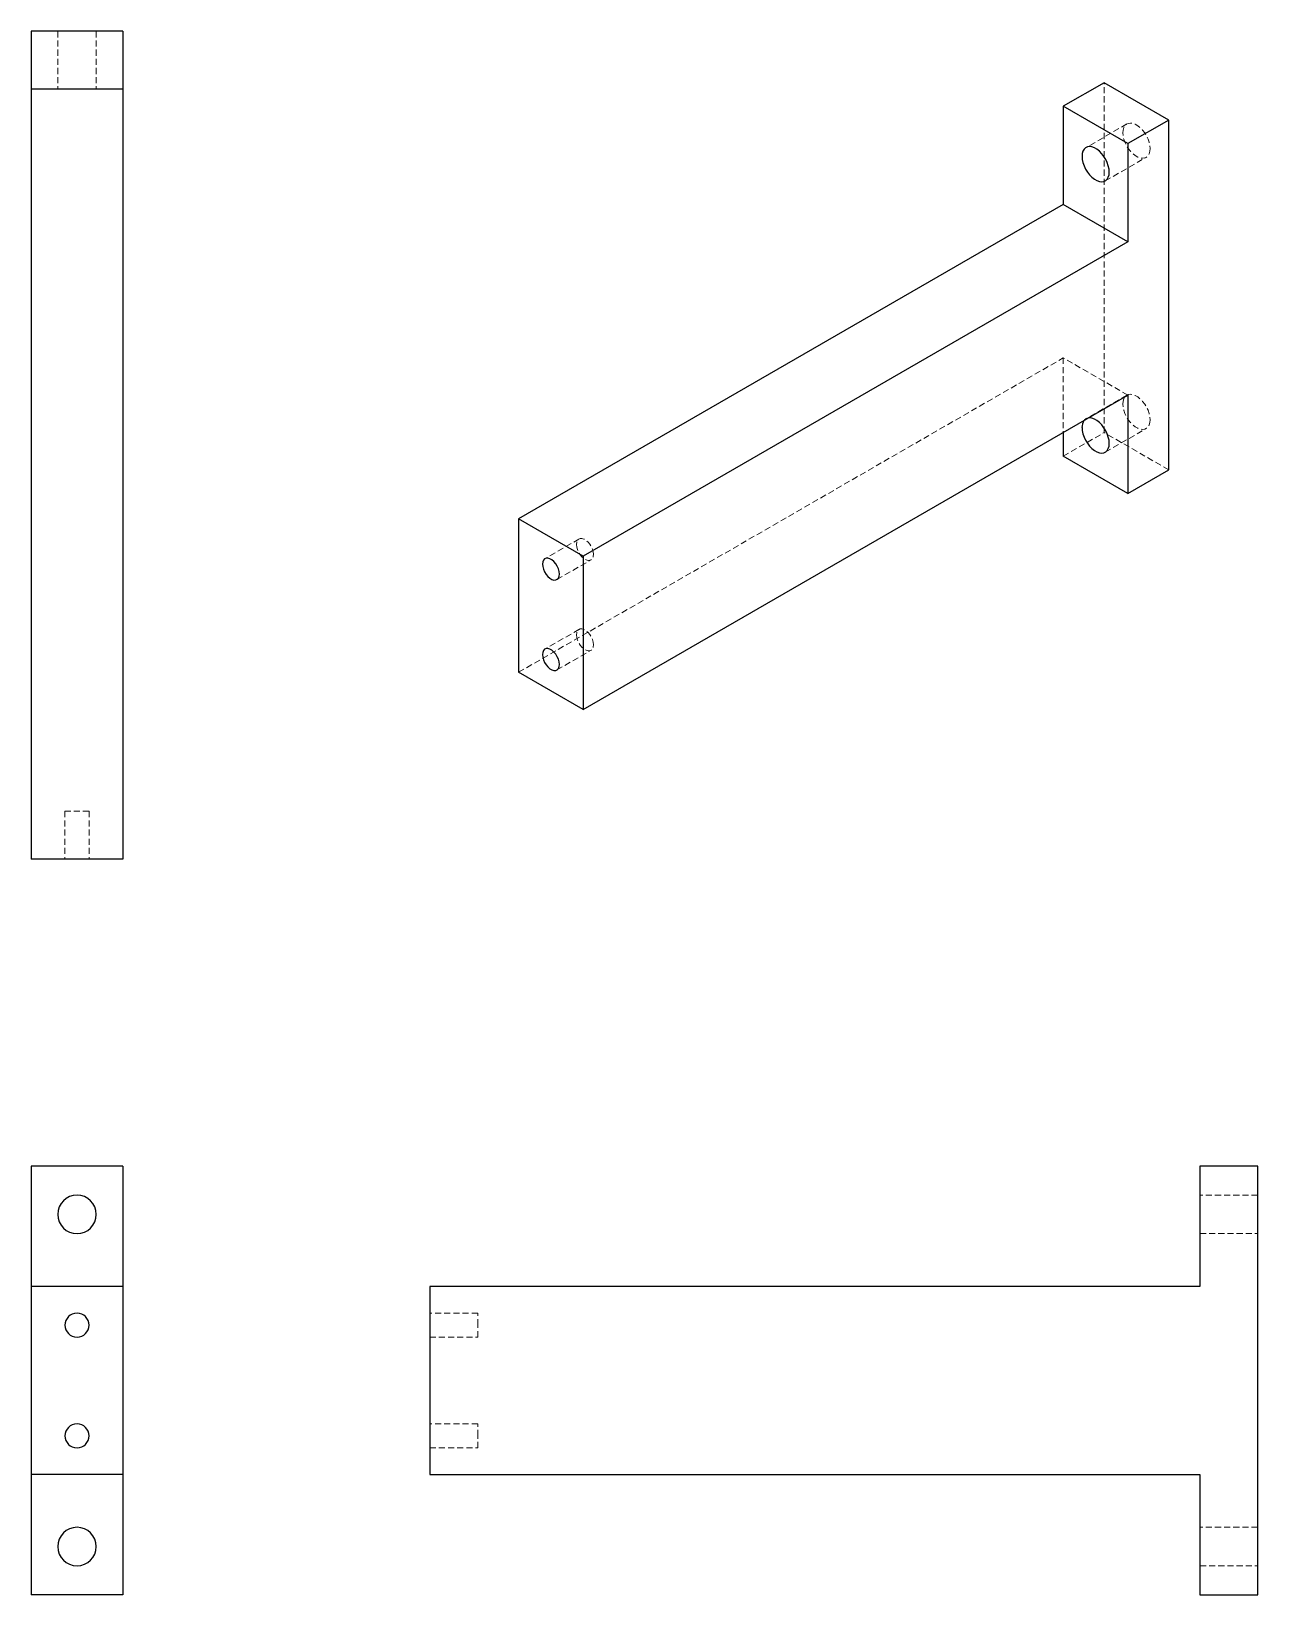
# Model space of a CAD drawing. Header units: millimetres. Extents: x 293 to 548, y 135 to 459.
import ezdxf

# ---------------------------------------------------------------- set-up
doc = ezdxf.new("R2010")
doc.units = ezdxf.units.MM
doc.linetypes.add('HIDDEN', pattern=[1.905, 1.27, -0.635])

msp = doc.modelspace()

# ---------------------------------------------------------------- linework, layer by layer
at = {"color": 7, "linetype": 'Continuous', "lineweight": 25}
for p, q in [((293.12, 459.38), (293.12, 447.38)), ((312.12, 459.38), (293.12, 459.38)), ((312.12, 459.38), (312.12, 447.38)), ((515.97, 448.7), (507.49, 443.8)), ((529.41, 440.94), (515.97, 448.7)), ((312.12, 447.38), (293.12, 447.38)), ((293.12, 447.38), (293.12, 287.38)), ((312.12, 447.38), (312.12, 287.38)), ((520.92, 436.05), (507.49, 443.8)), ((507.49, 443.8), (507.49, 423.39)), ((529.41, 440.94), (520.92, 436.05)), ((529.41, 368.27), (529.41, 440.94)), ((520.92, 436.05), (520.92, 415.63)), ((507.49, 423.39), (394.35, 358.07)), ((520.92, 415.63), (507.49, 423.39)), ((520.92, 415.63), (407.79, 350.32)), ((407.79, 318.47), (520.92, 383.79)), ((520.92, 383.79), (520.92, 363.37)), ((507.49, 376.03), (507.49, 371.13)), ((520.92, 363.37), (507.49, 371.13)), ((520.92, 363.37), (529.41, 368.27)), ((407.79, 350.32), (394.35, 358.07)), ((394.35, 358.07), (394.35, 326.23)), ((407.79, 350.32), (407.79, 318.47)), ((407.79, 318.47), (394.35, 326.23)), ((312.12, 287.38), (293.12, 287.38)), ((312.12, 223.62), (293.12, 223.62)), ((293.12, 223.62), (293.12, 198.62)), ((312.12, 223.62), (312.12, 198.62)), ((535.88, 223.62), (535.88, 198.62)), ((547.88, 223.62), (535.88, 223.62)), ((547.88, 134.62), (547.88, 223.62)), ((293.12, 198.62), (293.12, 159.62)), ((312.12, 198.62), (293.12, 198.62)), ((312.12, 198.62), (312.12, 159.62)), ((375.88, 198.62), (375.88, 159.62)), ((535.88, 198.62), (375.88, 198.62)), ((312.12, 159.62), (293.12, 159.62)), ((293.12, 159.62), (293.12, 134.62)), ((312.12, 159.62), (312.12, 134.62)), ((375.88, 159.62), (535.88, 159.62)), ((535.88, 159.62), (535.88, 134.62)), ((312.12, 134.62), (293.12, 134.62)), ((535.88, 134.62), (547.88, 134.62))]:
    msp.add_line(p, q, dxfattribs=at)
at = {"color": 7, "linetype": 'HIDDEN', "lineweight": 18}
for p, q in [((298.62, 459.38), (298.62, 447.38)), ((306.62, 459.38), (306.62, 447.38)), ((515.97, 376.03), (515.97, 448.7)), ((520.69, 440.12), (512.21, 435.22)), ((516.21, 428.29), (524.69, 433.19)), ((394.35, 326.23), (507.49, 391.54)), ((520.92, 383.79), (507.49, 391.54)), ((507.49, 391.54), (507.49, 376.03)), ((520.69, 383.78), (512.21, 378.88)), ((516.21, 371.95), (524.69, 376.85)), ((507.49, 371.13), (515.97, 376.03)), ((529.41, 368.27), (515.97, 376.03)), ((406.89, 353.91), (399.82, 349.83)), ((402.32, 345.5), (409.39, 349.58)), ((406.89, 335.13), (399.82, 331.05)), ((402.32, 326.72), (409.39, 330.8)), ((300.12, 297.38), (300.12, 287.38)), ((305.12, 297.38), (300.12, 297.38)), ((305.12, 297.38), (305.12, 287.38)), ((547.88, 217.62), (535.88, 217.62)), ((535.88, 209.62), (547.88, 209.62)), ((385.88, 193.12), (375.88, 193.12)), ((385.88, 190.62), (385.88, 193.12)), ((385.88, 188.12), (385.88, 190.62)), ((375.88, 188.12), (385.88, 188.12)), ((385.88, 170.12), (375.88, 170.12)), ((385.88, 167.62), (385.88, 170.12)), ((385.88, 165.12), (385.88, 167.62)), ((375.88, 165.12), (385.88, 165.12)), ((547.88, 148.62), (535.88, 148.62)), ((535.88, 140.62), (547.88, 140.62))]:
    msp.add_line(p, q, dxfattribs=at)
at = {"color": 7, "linetype": 'HIDDEN', "lineweight": 18, "flags": 128}
for points in [[(519.86, 438.29), (519.91, 438.86), (520.05, 439.36), (520.29, 439.76), (520.6, 440.06), (520.99, 440.25), (521.43, 440.31), (521.92, 440.24), (522.43, 440.06), (522.95, 439.76), (523.47, 439.35), (523.95, 438.85), (524.4, 438.28), (524.78, 437.65), (525.1, 436.99), (525.33, 436.31), (525.47, 435.65), (525.52, 435.02)], [(525.52, 435.02), (525.47, 434.45), (525.33, 433.95), (525.1, 433.55), (524.78, 433.25), (524.4, 433.07), (523.95, 433), (523.47, 433.07), (522.95, 433.25), (522.43, 433.55), (521.92, 433.96), (521.43, 434.46), (520.99, 435.03), (520.6, 435.66), (520.29, 436.33), (520.05, 437), (519.91, 437.66), (519.86, 438.29)], [(519.86, 381.95), (519.91, 382.52), (520.05, 383.02), (520.29, 383.42), (520.6, 383.72), (520.99, 383.91), (521.43, 383.97), (521.92, 383.9), (522.43, 383.72), (522.95, 383.42), (523.47, 383.01), (523.95, 382.51), (524.4, 381.94), (524.78, 381.31), (525.1, 380.65), (525.33, 379.97), (525.47, 379.31), (525.52, 378.68)], [(525.52, 378.68), (525.47, 378.11), (525.33, 377.61), (525.1, 377.21), (524.78, 376.91), (524.4, 376.72), (523.95, 376.66), (523.47, 376.73), (522.95, 376.91), (522.43, 377.21), (521.92, 377.62), (521.43, 378.12), (520.99, 378.69), (520.6, 379.32), (520.29, 379.98), (520.05, 380.66), (519.91, 381.32), (519.86, 381.95)], [(409.91, 350.73), (409.86, 351.24), (409.71, 351.79), (409.46, 352.34), (409.14, 352.85), (408.77, 353.29), (408.35, 353.65), (407.93, 353.9), (407.51, 354.02), (407.14, 354.01), (406.82, 353.86), (406.57, 353.6), (406.42, 353.23), (406.37, 352.77)], [(406.37, 352.77), (406.42, 352.25), (406.57, 351.7), (406.82, 351.16), (407.14, 350.65), (407.51, 350.2), (407.93, 349.84), (408.35, 349.6), (408.77, 349.48), (409.14, 349.49), (409.46, 349.63), (409.71, 349.89), (409.86, 350.27), (409.91, 350.73)], [(409.91, 331.95), (409.86, 332.46), (409.71, 333.01), (409.46, 333.56), (409.14, 334.07), (408.77, 334.51), (408.35, 334.87), (407.93, 335.12), (407.51, 335.24), (407.14, 335.23), (406.82, 335.08), (406.57, 334.82), (406.42, 334.45), (406.37, 333.99)], [(406.37, 333.99), (406.42, 333.47), (406.57, 332.92), (406.82, 332.38), (407.14, 331.87), (407.51, 331.42), (407.93, 331.06), (408.35, 330.82), (408.77, 330.7), (409.14, 330.71), (409.46, 330.85), (409.71, 331.11), (409.86, 331.49), (409.91, 331.95)]]:
    msp.add_lwpolyline(points, dxfattribs=at)
at = {"color": 7, "linetype": 'Continuous', "lineweight": 25, "flags": 128}
for points in [[(517.03, 430.12), (516.99, 430.75), (516.84, 431.42), (516.61, 432.09), (516.3, 432.75), (515.91, 433.38), (515.47, 433.95), (514.98, 434.45), (514.47, 434.86), (513.94, 435.16), (513.43, 435.35), (512.95, 435.41), (512.5, 435.35), (512.12, 435.16), (511.8, 434.87), (511.57, 434.46), (511.43, 433.96), (511.38, 433.39)], [(511.38, 433.39), (511.43, 432.76), (511.57, 432.1), (511.8, 431.43), (512.12, 430.76), (512.5, 430.14), (512.95, 429.56), (513.43, 429.06), (513.94, 428.66), (514.47, 428.35), (514.98, 428.17), (515.47, 428.11), (515.91, 428.17), (516.3, 428.35), (516.61, 428.65), (516.84, 429.06), (516.99, 429.55), (517.03, 430.12)], [(511.38, 377.05), (511.43, 376.42), (511.57, 375.76), (511.8, 375.09), (512.12, 374.42), (512.5, 373.79), (512.95, 373.22), (513.43, 372.72), (513.94, 372.31), (514.47, 372.01), (514.98, 371.83), (515.47, 371.76), (515.91, 371.83), (516.3, 372.01), (516.61, 372.31), (516.84, 372.71), (516.99, 373.21), (517.03, 373.78)], [(517.03, 373.78), (516.99, 374.41), (516.84, 375.07), (516.61, 375.75), (516.3, 376.41), (515.91, 377.04), (515.47, 377.61), (514.98, 378.11), (514.47, 378.52), (513.94, 378.82), (513.43, 379), (512.95, 379.07), (512.73, 379.05)], [(402.84, 346.64), (402.79, 347.16), (402.63, 347.71), (402.39, 348.25), (402.07, 348.76), (401.7, 349.21), (401.28, 349.57), (400.86, 349.81), (400.44, 349.94), (400.06, 349.92), (399.75, 349.78), (399.5, 349.52), (399.35, 349.14), (399.3, 348.69)], [(399.3, 348.69), (399.35, 348.17), (399.5, 347.62), (399.75, 347.07), (400.06, 346.56), (400.44, 346.12), (400.86, 345.76), (401.28, 345.52), (401.7, 345.39), (402.07, 345.4), (402.39, 345.55), (402.63, 345.81), (402.79, 346.19), (402.84, 346.64)], [(402.84, 327.86), (402.79, 328.38), (402.63, 328.93), (402.39, 329.47), (402.07, 329.98), (401.7, 330.43), (401.28, 330.79), (400.86, 331.03), (400.44, 331.15), (400.06, 331.14), (399.75, 331), (399.5, 330.74), (399.35, 330.36), (399.3, 329.9)], [(399.3, 329.9), (399.35, 329.39), (399.5, 328.84), (399.75, 328.29), (400.06, 327.78), (400.44, 327.34), (400.86, 326.98), (401.28, 326.73), (401.7, 326.61), (402.07, 326.62), (402.39, 326.77), (402.63, 327.03), (402.79, 327.4), (402.84, 327.86)]]:
    msp.add_lwpolyline(points, dxfattribs=at)
at = {"color": 7, "linetype": 'Continuous', "lineweight": 25}
for centre, radius, start, end in [((513.77, 377.16), 2.4, 145.5151, 182.6635), ((302.62, 213.62), 4, 0, 180), ((302.62, 213.62), 4, 180, 0), ((302.62, 190.62), 2.5, 0, 180), ((302.62, 190.62), 2.5, 180, 0), ((302.62, 167.62), 2.5, 0, 180), ((302.62, 167.62), 2.5, 180, 0), ((302.62, 144.62), 4, 0, 180), ((302.62, 144.62), 4, 180, 0)]:
    msp.add_arc(centre, radius, start, end, dxfattribs=at)
at = {"color": 7, "linetype": 'HIDDEN', "lineweight": 18}
msp.add_arc((512.9, 377.68), 1.39, 97.2015, 142.7932, dxfattribs=at)

doc.saveas('drawing.dxf')
